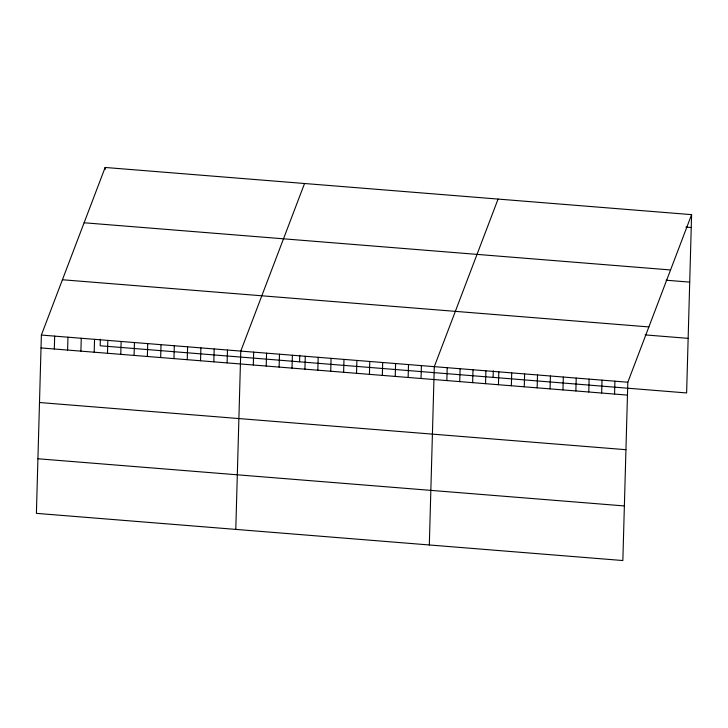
<?xml version="1.0" encoding="UTF-8"?>
<svg xmlns="http://www.w3.org/2000/svg" width="728" height="728" viewBox="0 0 728 728"><rect width="100%" height="100%" fill="white"/><g stroke="black" fill="none" stroke-linecap="round" stroke-linejoin="round"><path stroke-width="1.09" d="M41.378 335.053L36.4 513.358L622.85 560.533L627.827 382.227L691.6 214.642L105.151 167.467L41.378 335.053L627.827 382.227M54.318 348.994L54.673 336.118M67.604 350.068L67.968 337.191M80.899 351.133L81.263 338.256M94.194 352.206L94.549 339.33M100.355 339.221L100.173 345.773L686.622 392.947L691.6 214.642M105.096 169.615L105.151 167.467M107.489 353.271L107.844 340.395M120.775 354.345L121.139 341.468M134.07 355.41L134.434 342.533M147.365 356.483L147.72 343.607M160.661 357.548L161.015 344.672M173.947 358.622L174.311 345.745M187.242 359.687L187.606 346.81M200.537 360.76L200.892 347.884M213.832 361.825L214.187 348.949M227.118 362.899L227.482 350.022M235.79 529.393L240.777 351.087L304.541 183.511M253.317 365.001L253.672 352.125M266.221 366.048L266.575 353.162M279.115 367.085L279.479 354.199M292.019 368.122L292.383 355.237M299.563 361.816L299.745 355.264M304.923 369.16L305.278 356.283M317.827 370.197L318.181 357.321M330.73 371.235L331.085 358.358M343.625 372.272L343.989 359.395M356.529 373.309L356.893 360.433M369.433 374.347L369.788 361.47M382.337 375.384L382.691 362.508M395.231 376.421L395.595 363.545M408.135 377.459L408.499 364.582M421.039 378.496L421.403 365.62M429.32 544.963L434.298 366.657L498.07 199.081M446.846 380.571L447.201 367.695M459.741 381.609L460.105 368.732M472.645 382.646L473.009 369.769M485.549 383.683L485.904 370.807M493.093 377.386L493.275 370.834M498.453 384.721L498.807 371.844M511.356 385.767L511.711 372.882M524.251 386.805L524.615 373.919M537.155 387.842L537.519 374.956M550.059 388.879L550.413 376.003M562.962 389.917L563.317 377.04M575.857 390.954L576.221 378.078M588.761 391.992L589.125 379.115M601.665 393.029L602.029 380.153M614.569 394.066L614.923 381.19M685.867 227.091L691.236 227.527M84.111 222.768L670.552 269.952M666.065 280.207L689.716 282.118M62.426 279.752L648.875 326.927M645.135 334.898L688.142 338.356M41.023 347.929L627.472 395.104M39.494 402.52L625.944 449.695M37.929 458.767L624.369 505.942"/></g></svg>
